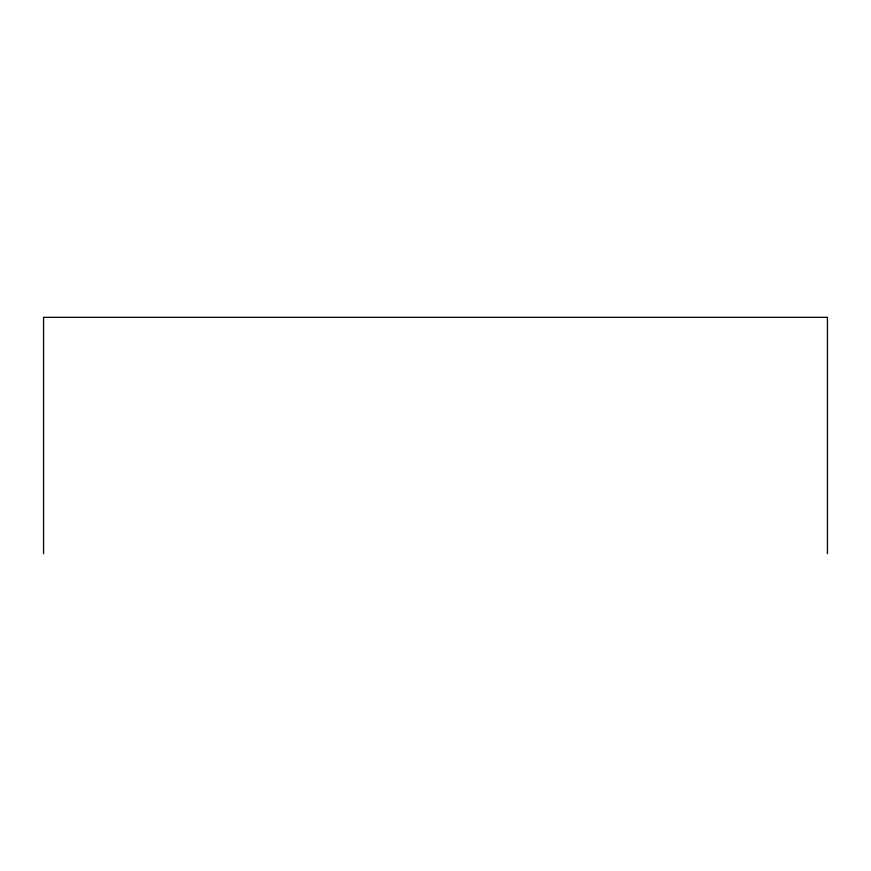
<?xml version="1.0" encoding="UTF-8"?>
<svg xmlns="http://www.w3.org/2000/svg" width="871" height="871" viewBox="0 0 871 871"><rect width="100%" height="100%" fill="white"/><g stroke="black" fill="none" stroke-linecap="round" stroke-linejoin="round"><path stroke-width="1.31" d="M827.45 553.662L827.45 317.338L43.55 317.338L43.55 553.662"/></g></svg>
